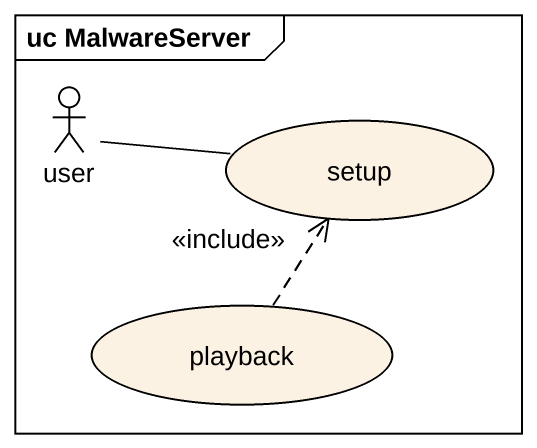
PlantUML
@startuml
mainframe uc MalwareServer
actor user
usecase setup
usecase playback
user -right- setup
playback .up.> setup : <<include>>
@enduml
